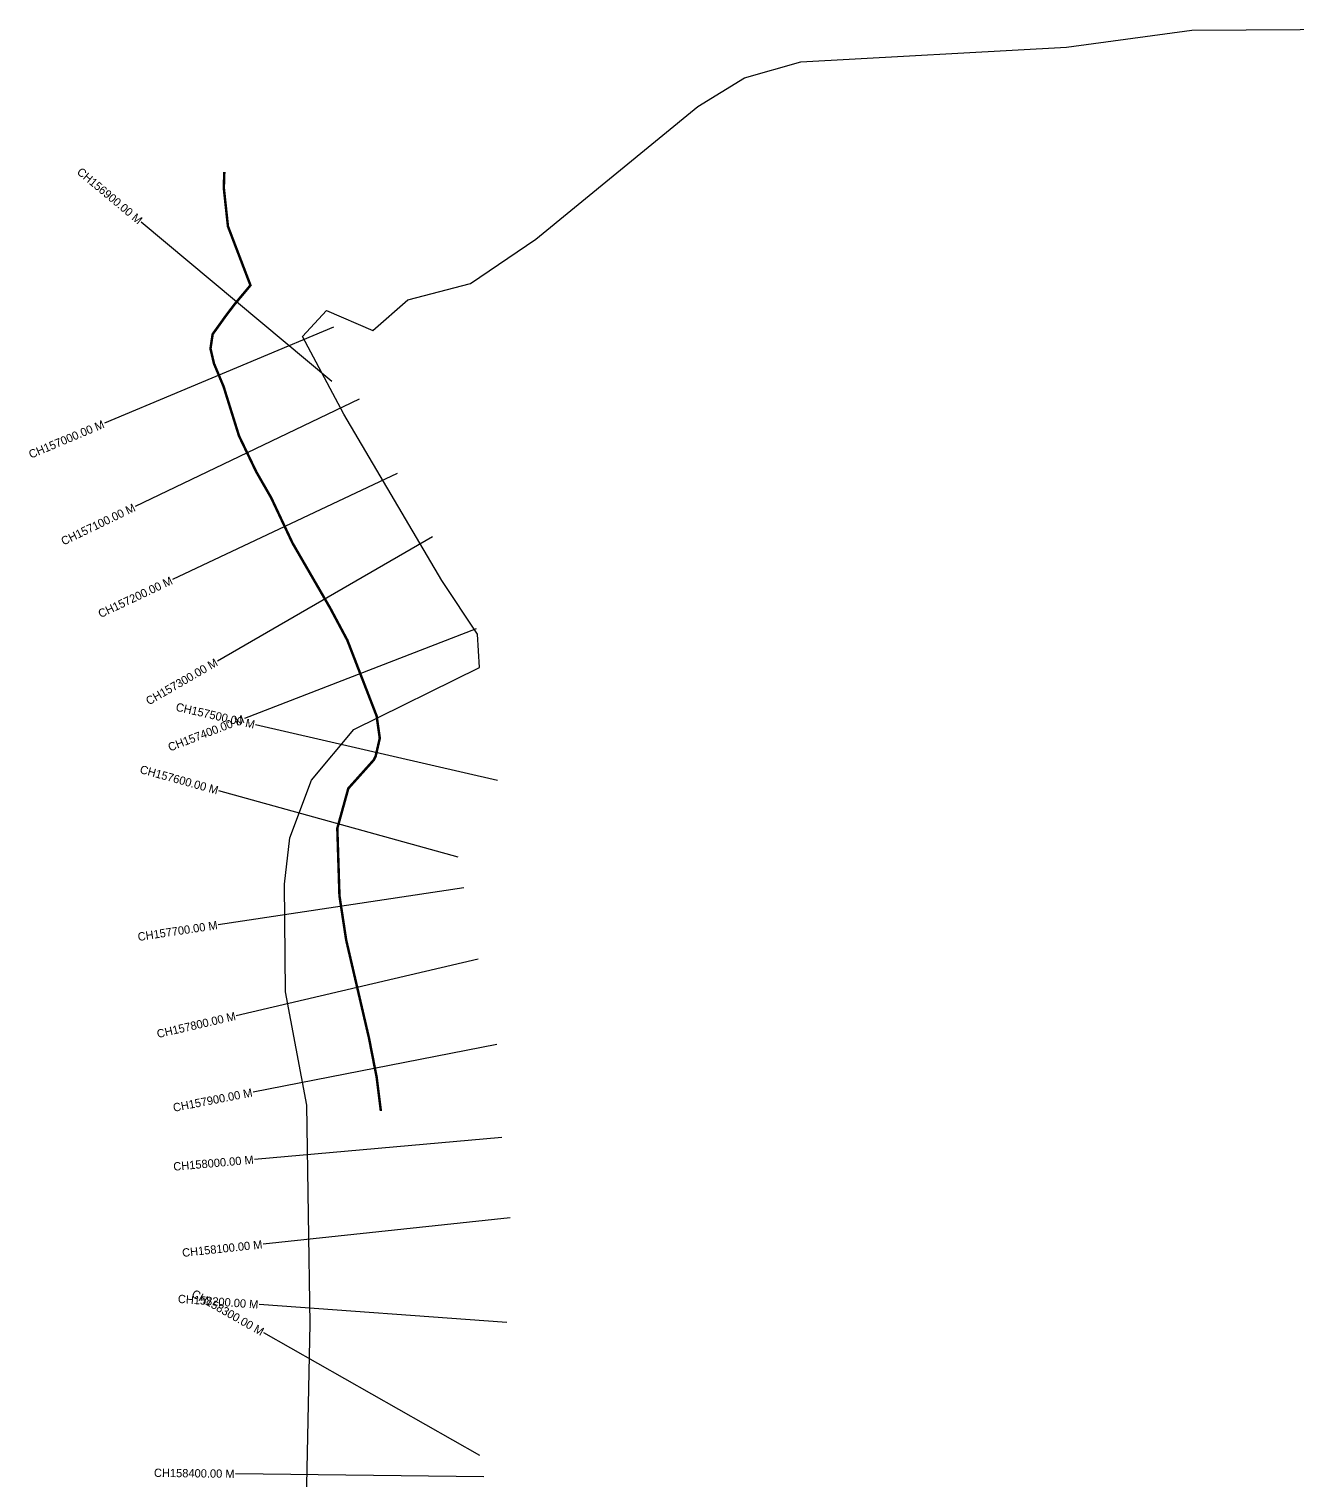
# Model space of a CAD drawing. Header units: metres. Extents: x 267218 to 277461, y 2088854 to 2108025.
# Drawn here: x 272062 to 273595, y 2106087 to 2107841 of the extents above; entities that cross this region are included whole.
import ezdxf
from ezdxf.enums import TextEntityAlignment as Align

# ---------------------------------------------------------------- set-up
doc = ezdxf.new("R2010")
doc.units = ezdxf.units.M
for name, color, linetype in [('CS', 134, 'Continuous'), ('CSMark', 6, 'Continuous'), ('NATURALLY PROTECTED', 3, 'Continuous'), ('village', 3, 'Continuous')]:
    doc.layers.add(name, color=color, linetype=linetype)

msp = doc.modelspace()

# ---------------------------------------------------------------- linework, layer by layer
at = {"color": 6}
msp.add_lwpolyline([(272926.1, 2107782.3), (272994, 2107801.8)], dxfattribs=at)
at = {"layer": 'CS'}
for p, q in [((272427.8, 2107415.5), (272197.5, 2107607.8)), ((272429.5, 2107481.2), (272152.9, 2107365)), ((272460.7, 2107394.3), (272190.2, 2107264.4)), ((272506.4, 2107304.4), (272235.2, 2107176.2)), ((272549.1, 2107228), (272289.4, 2107077.8)), ((272601.9, 2107116.8), (272322.1, 2107008.6)), ((272627.8, 2106933.5), (272335.4, 2107000.8)), ((272580.3, 2106841.1), (272291.2, 2106921.2)), ((272587.2, 2106803.9), (272290.5, 2106759.2)), ((272604.4, 2106717.6), (272312.2, 2106649.5)), ((272626.9, 2106614.7), (272332.5, 2106557.1)), ((272633.1, 2106502.2), (272334.2, 2106475.8)), ((272643, 2106405.5), (272344.7, 2106373.5)), ((272639.1, 2106278.8), (272339.9, 2106300.5)), ((272606.3, 2106118.2), (272345.4, 2106266.4)), ((272611.2, 2106092.5), (272311.2, 2106096.2))]:
    msp.add_line(p, q, dxfattribs=at)
at = {"layer": 'NATURALLY PROTECTED', "color": 2, "const_width": 3, "flags": 128}
msp.add_lwpolyline([(272297.8, 2107668.7), (272297.2, 2107649.2), (272302.2, 2107602.9), (272329.4, 2107531.7), (272310, 2107508.5), (272299.3, 2107494.4), (272283.7, 2107472.6), (272281.1, 2107455.2), (272285.3, 2107437.2), (272296.9, 2107409.5), (272315.5, 2107349.9), (272336.5, 2107306.2), (272354.4, 2107275.1), (272380.1, 2107220.5), (272425.7, 2107141.8), (272446.4, 2107103), (272481.8, 2107011.5), (272485.6, 2106984.6), (272480.6, 2106962.9), (272478.4, 2106958.4), (272447.6, 2106924), (272434.3, 2106875.8), (272436.9, 2106794.2), (272445, 2106740.9), (272472.5, 2106622.7), (272481.8, 2106575.2), (272486.9, 2106534.4)], dxfattribs=at)
at = {"layer": 'village', "color": 6}
for points in [[(272994, 2107801.8, 0), (273315.3, 2107819.5, 0), (273466.4, 2107839.7, 0), (273663.1, 2107841.2, 0)], [(272396.8, 2106043.9, 0), (272401.7, 2106277.1, 0), (272397.3, 2106541.6, 0), (272371.6, 2106678.2, 0), (272370.5, 2106808.2, 0), (272376.8, 2106864.3, 0), (272403.1, 2106934.1, 0), (272454.2, 2106995, 0), (272606.1, 2107070.2, 0), (272603.5, 2107110.5, 0), (272560.4, 2107175.2, 0), (272442.2, 2107376.1, 0), (272392.2, 2107469.9, 0), (272421.1, 2107501.4, 0), (272477.3, 2107477.2, 0), (272519.6, 2107514.3, 0), (272595.2, 2107533.9, 0), (272674.2, 2107587.4, 0), (272869.6, 2107747.8, 0), (272926.1, 2107782.3, 0)]]:
    msp.add_polyline3d(points, dxfattribs=at)

# ---------------------------------------------------------------- texts
at = {"layer": 'CSMark'}
for s, rotation, p in [('CH156900.00 M', 320.124, (272196.8, 2107608.5)), ('CH157000.00 M', 22.8052, (272152, 2107364.6)), ('CH157100.00 M', 25.6403, (272189.3, 2107264)), ('CH157200.00 M', 25.2839, (272234.3, 2107175.8)), ('CH157300.00 M', 30.0488, (272288.5, 2107077.3)), ('CH157500.00 M', 347.0492, (272334.5, 2107001)), ('CH157400.00 M', 21.1372, (272321.2, 2107008.3)), ('CH157600.00 M', 344.5126, (272290.2, 2106921.5)), ('CH157700.00 M', 8.5677, (272289.5, 2106759.1)), ('CH157800.00 M', 13.1118, (272311.3, 2106649.3)), ('CH157900.00 M', 11.0662, (272331.5, 2106556.9)), ('CH158000.00 M', 5.04, (272333.2, 2106475.7)), ('CH158100.00 M', 6.1123, (272343.7, 2106373.4)), ('CH158200.00 M', 355.8524, (272338.9, 2106300.6)), ('CH158300.00 M', 330.4077, (272344.5, 2106266.9)), ('CH158400.00 M', 359.2946, (272310.2, 2106096.2))]:
    msp.add_text(s, height=10, rotation=rotation, dxfattribs=at).set_placement(p, align=Align.MIDDLE_RIGHT)

doc.saveas('drawing.dxf')
